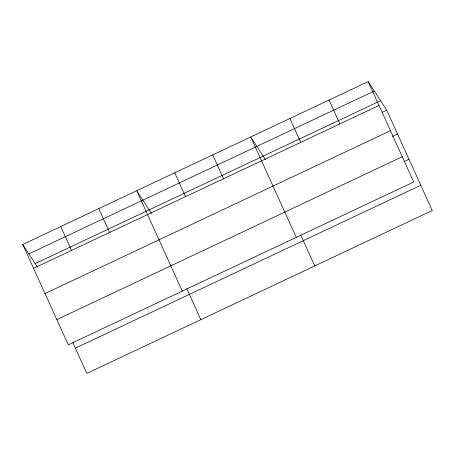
<?xml version="1.0" encoding="UTF-8"?>
<svg xmlns="http://www.w3.org/2000/svg" width="455" height="455" viewBox="0 0 455 455"><rect width="100%" height="100%" fill="white"/><g stroke="black" fill="none" stroke-linecap="round" stroke-linejoin="round"><path stroke-width="0.68" d="M368.18 81.593L413.714 181.983L68.284 344.85L22.75 244.466L368.18 81.593L386.716 110.15L432.25 210.534L86.82 373.407L72.772 342.433M28.864 253.89L374.294 91.017M35.166 263.599L380.596 100.726M33.568 268.313L378.998 105.441M382.223 112.266L386.716 110.15M45.022 293.572L390.453 130.699M392.398 136.415L397.534 133.998M56.829 319.592L402.26 156.725M404.495 161.371L408.988 159.256M75.365 348.149L420.795 185.276M265.447 159.637L250.733 136.972L296.273 237.356M151.452 213.384L136.745 190.719L182.279 291.103M22.75 244.466L37.464 267.13M329.033 100.054L339.851 123.902M289.88 118.51L300.698 142.358M300.755 234.939L314.803 265.908M212.735 154.888L223.553 178.735M174.737 172.803L185.555 196.651M186.76 288.686L200.814 319.655M98.746 208.635L109.564 232.482M60.748 226.55L71.566 250.398"/></g></svg>
